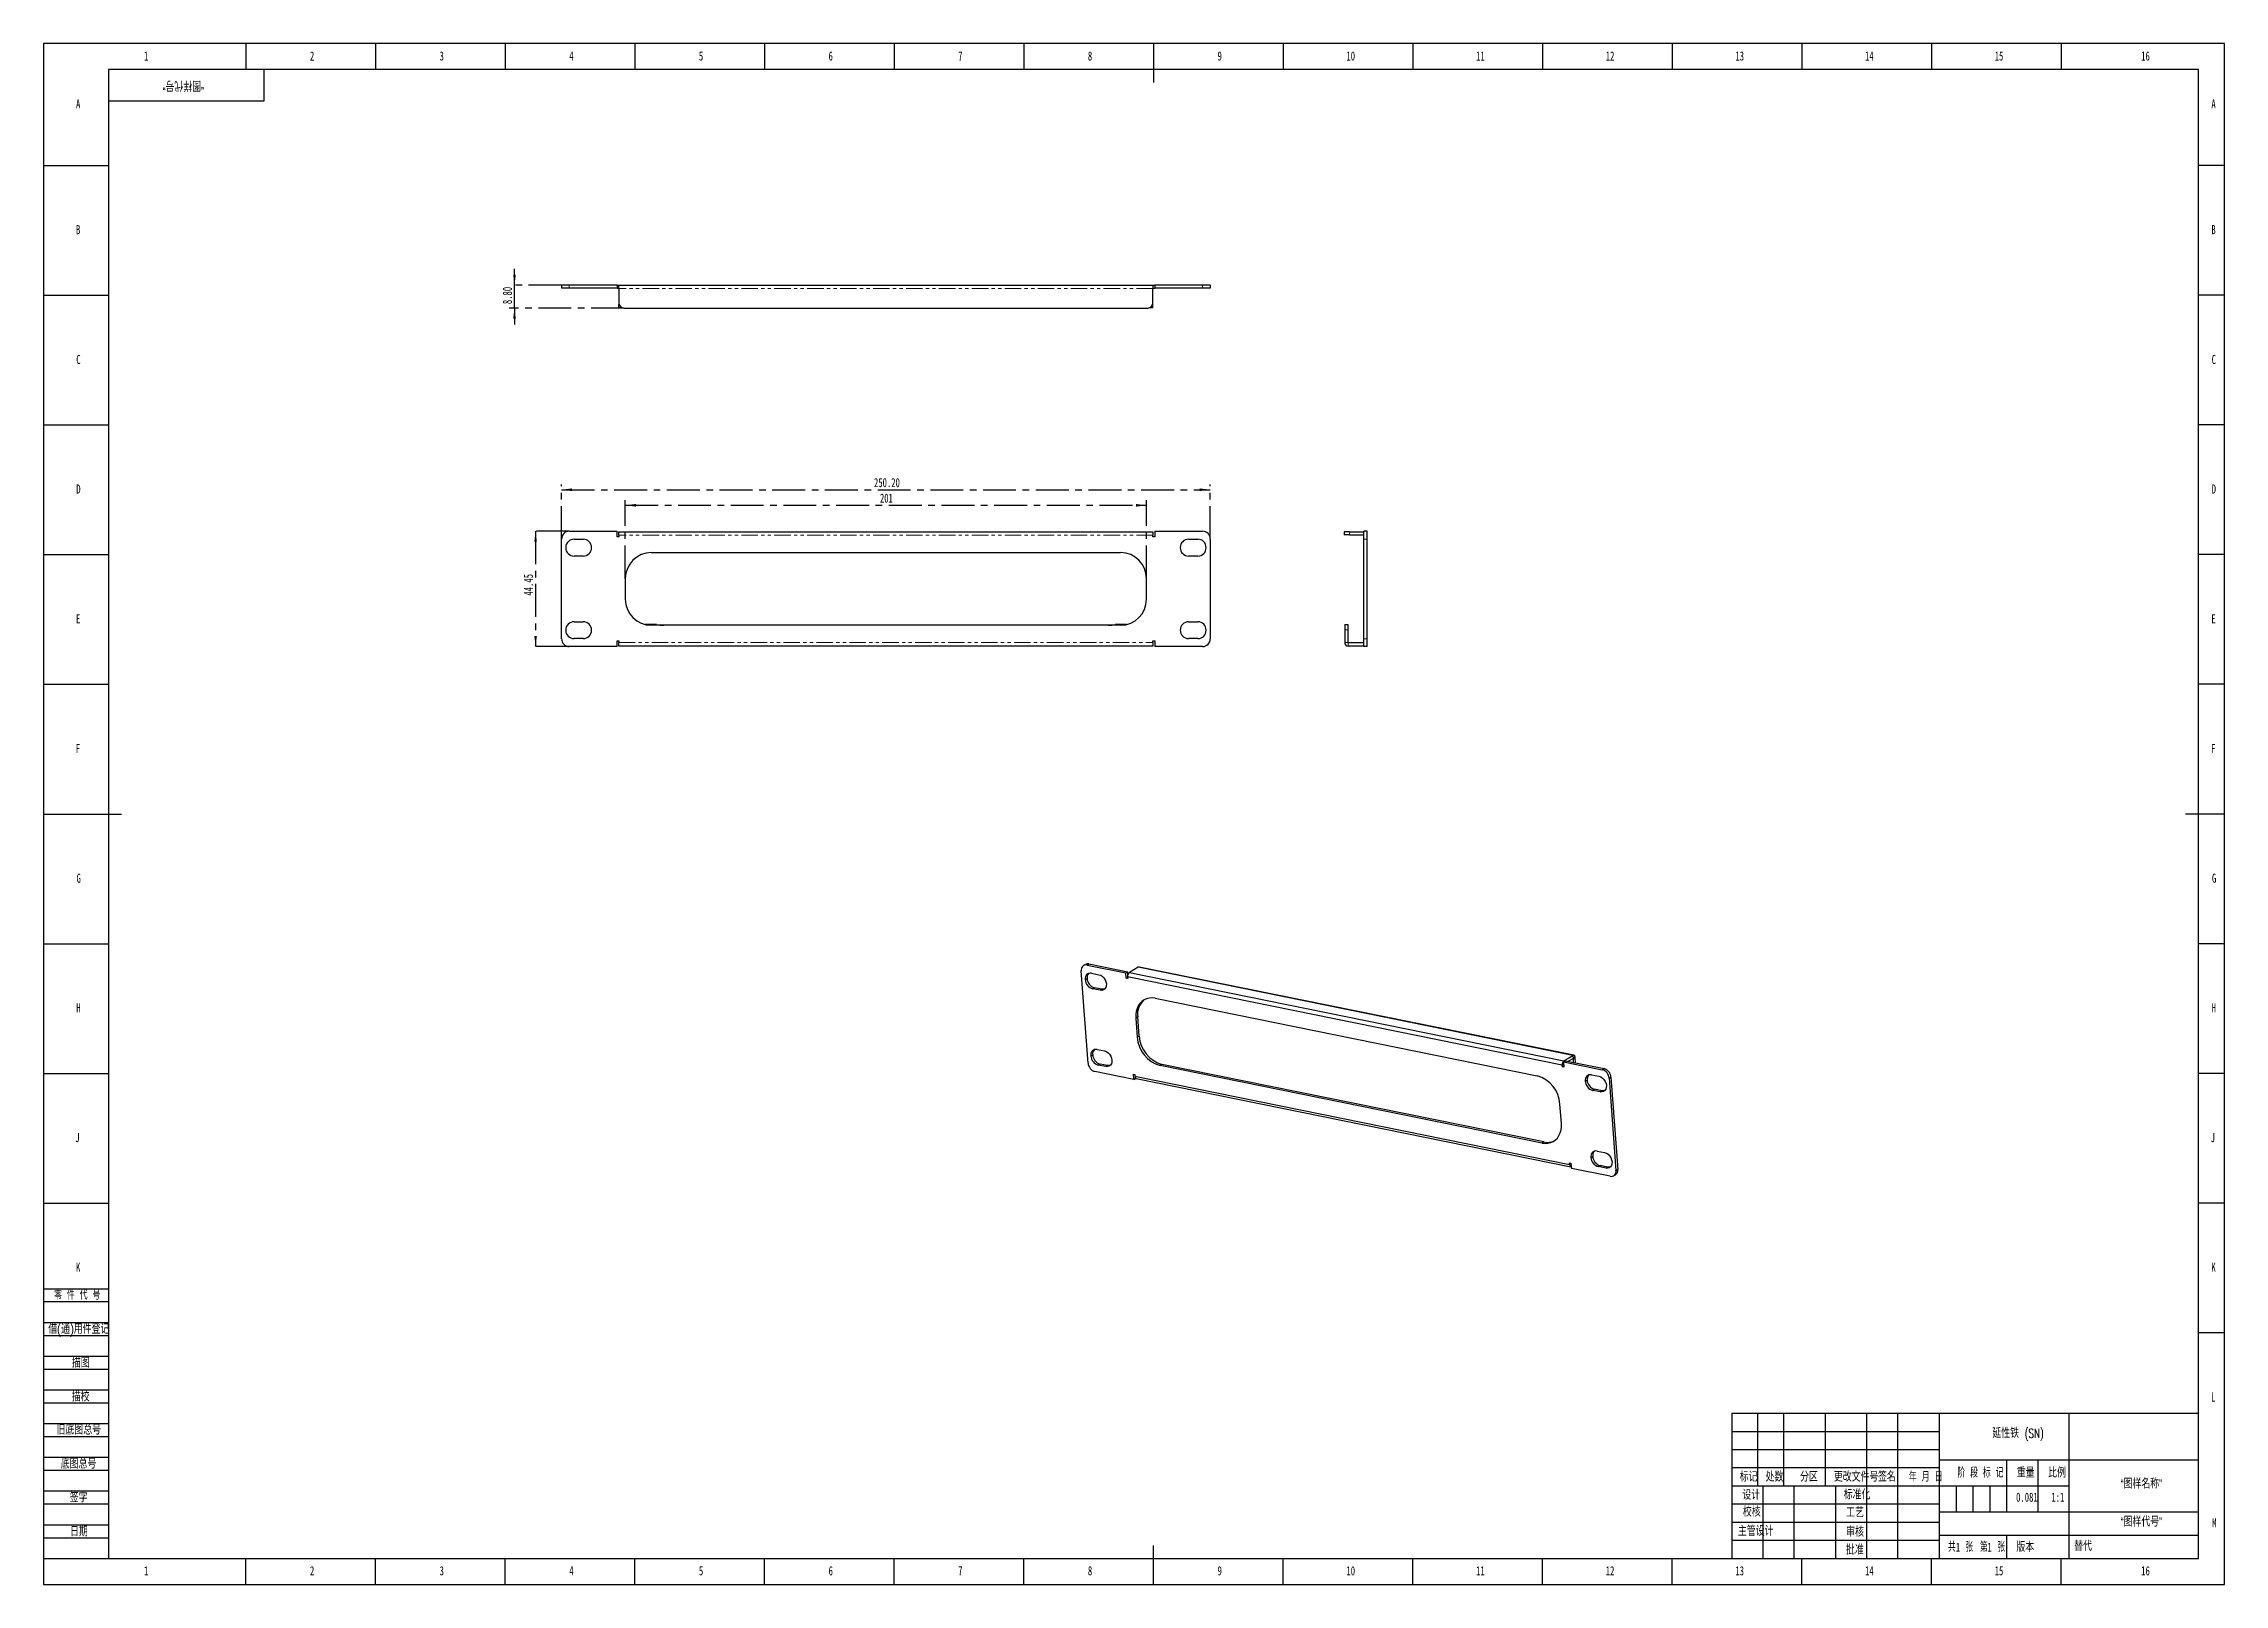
# Model space of a CAD drawing. Header units: millimetres. Extents: x 0 to 841, y 0 to 594.
import ezdxf

# ---------------------------------------------------------------- set-up
doc = ezdxf.new("R2010")
doc.units = ezdxf.units.MM
doc.linetypes.add('CENTERX2', pattern=[20.32, 12.7, -2.54, 2.54, -2.54])
doc.linetypes.add('PHANTOM', pattern=[12.7, 6.35, -1.27, 1.27, -1.27, 1.27, -1.27])
for name, color, linetype in [('10', 7, 'Continuous'), ('5', 7, 'Continuous'), ('SLD-0', 7, 'Continuous')]:
    doc.layers.add(name, color=color, linetype=linetype)
doc.layers.add('中心线层', color=1, linetype='CENTERX2', lineweight=25)
doc.styles.add('SLDTEXTSTYLE0', font='TXT', dxfattribs={"width": 0.7, "bigfont": 'bigfont'})
doc.styles.add('SLDTEXTSTYLE1', font='TXT', dxfattribs={"width": 0.62, "bigfont": 'bigfont'})
doc.styles.add('SLDTEXTSTYLE2', font='TXT', dxfattribs={"width": 0.614286, "bigfont": 'bigfont'})
doc.styles.add('SLDTEXTSTYLE3', font='TXT', dxfattribs={"width": 0.6, "bigfont": 'bigfont'})
doc.styles.add('SLDTEXTSTYLE4', font='TXT', dxfattribs={"width": 0.7})
doc.dimstyles.new('SLDDIMSTYLE0', dxfattribs={"dimtxt": 3.5, "dimasz": 4.08, "dimexe": 0, "dimexo": 0.0625, "dimgap": 0.875, "dimtad": 2, "dimrnd": 1e-09, "dimzin": 4, "dimdsep": 46, "dimtxsty": 'SLDTEXTSTYLE4', "dimsah": 1, "dimcen": 0.09, "dimadec": 0, "dimazin": 1, "dimtfac": 1, "dimtofl": 0, "dimtmove": 0, "dimatfit": 3, "dimfxl": 0, "dimfrac": 2, "dimtolj": 1, "dimtzin": 12, "dimarcsym": 0})
doc.dimstyles.new('SLDDIMSTYLE1', dxfattribs={"dimtxt": 3.5, "dimasz": 4.08, "dimexe": 0, "dimexo": 0.0625, "dimgap": 0.875, "dimtad": 2, "dimrnd": 1e-09, "dimzin": 12, "dimdsep": 46, "dimtxsty": 'SLDTEXTSTYLE4', "dimsah": 1, "dimcen": 0.09, "dimadec": 0, "dimazin": 3, "dimtfac": 1, "dimtofl": 0, "dimtmove": 0, "dimatfit": 3, "dimfxl": 0, "dimfrac": 2, "dimtolj": 1, "dimtzin": 12, "dimarcsym": 0})
doc.dimstyles.new('SLDDIMSTYLE2', dxfattribs={"dimtxt": 3.5, "dimasz": 4.08, "dimexe": 0, "dimexo": 0.0625, "dimgap": 0.875, "dimtad": 2, "dimrnd": 1e-09, "dimzin": 4, "dimdsep": 46, "dimtxsty": 'SLDTEXTSTYLE4', "dimsah": 1, "dimcen": 0.09, "dimadec": 0, "dimazin": 1, "dimtfac": 1, "dimtmove": 0, "dimatfit": 0, "dimfxl": 0, "dimfrac": 2, "dimtolj": 1, "dimtzin": 12, "dimarcsym": 0})

# ---------------------------------------------------------------- blocks, each defined once
blk = doc.blocks.new('_D')
at = {"layer": '中心线层'}
for p, q in [((199.73, 403.01), (199.73, 424.01)), ((199.73, 422.01), (449.93, 422.01)), ((449.93, 403.01), (449.93, 424.01))]:
    blk.add_line(p, q, dxfattribs=at)
for points in [[(199.73, 422.01), (203.81, 421.5), (203.81, 422.52)], [(449.93, 422.01), (445.85, 422.52), (445.85, 421.5)]]:
    blk.add_solid(points, dxfattribs=at)
at = {"layer": '中心线层', "insert": (320.22, 426.52), "char_height": 3.5, "attachment_point": 1, "style": 'SLDTEXTSTYLE4'}
blk.add_mtext('250.20', dxfattribs=at)
blk = doc.blocks.new('_D_1')
at = {"layer": '中心线层'}
for p, q in [((202.73, 406.01), (187.73, 406.01)), ((189.73, 406.01), (189.73, 361.56)), ((202.73, 361.56), (187.73, 361.56))]:
    blk.add_line(p, q, dxfattribs=at)
for points in [[(189.73, 406.01), (189.22, 401.93), (190.23, 401.93)], [(189.73, 361.56), (190.23, 365.64), (189.22, 365.64)]]:
    blk.add_solid(points, dxfattribs=at)
at = {"layer": '中心线层', "insert": (185.21, 381.21), "char_height": 3.5, "attachment_point": 1, "rotation": 90, "style": 'SLDTEXTSTYLE4'}
blk.add_mtext('44.45', dxfattribs=at)
blk = doc.blocks.new('_D_2')
at = {"layer": '中心线层'}
for p, q in [((224.33, 387.79), (224.33, 418.01)), ((224.33, 416.01), (425.33, 416.01)), ((425.33, 387.79), (425.33, 418.01))]:
    blk.add_line(p, q, dxfattribs=at)
for points in [[(224.33, 416.01), (228.41, 415.5), (228.41, 416.52)], [(425.33, 416.01), (421.25, 416.52), (421.25, 415.5)]]:
    blk.add_solid(points, dxfattribs=at)
at = {"layer": '中心线层', "insert": (322.52, 420.52), "char_height": 3.5, "attachment_point": 1, "style": 'SLDTEXTSTYLE4'}
blk.add_mtext('201', dxfattribs=at)
blk = doc.blocks.new('_D_3')
at = {"layer": '中心线层'}
for p, q in [((181.6, 500.87), (181.6, 507.22)), ((199.73, 500.87), (179.6, 500.87)), ((181.6, 492.07), (181.6, 500.87)), ((223.83, 492.07), (179.6, 492.07)), ((181.6, 492.07), (181.6, 485.72))]:
    blk.add_line(p, q, dxfattribs=at)
for points in [[(181.6, 500.87), (182.11, 504.95), (181.09, 504.95)], [(181.6, 492.07), (181.09, 487.99), (182.11, 487.99)]]:
    blk.add_solid(points, dxfattribs=at)
at = {"layer": '中心线层', "insert": (177.09, 493.57), "char_height": 3.5, "attachment_point": 1, "rotation": 90, "style": 'SLDTEXTSTYLE4'}
blk.add_mtext('8.80', dxfattribs=at)

msp = doc.modelspace()

# ---------------------------------------------------------------- linework, layer by layer
at = {"color": 7, "linetype": 'Continuous', "lineweight": 25}
for p, q in [((199.726, 500.872), (199.726, 499.672)), ((202.726, 500.872), (199.726, 500.872)), ((202.726, 499.672), (199.726, 499.672)), ((221.126, 500.872), (202.726, 500.872)), ((221.126, 499.672), (202.726, 499.672)), ((221.126, 500.872), (221.126, 499.672)), ((221.126, 500.872), (221.826, 500.872)), ((221.126, 499.672), (221.826, 499.672)), ((221.826, 499.572), (221.826, 500.872)), ((221.826, 500.872), (427.826, 500.872)), ((221.826, 499.572), (221.826, 494.072)), ((427.826, 500.872), (427.826, 499.572)), ((427.826, 500.872), (428.526, 500.872)), ((427.826, 499.672), (428.526, 499.672)), ((427.826, 494.072), (427.826, 499.572)), ((428.526, 500.872), (428.526, 499.672)), ((446.926, 500.872), (428.526, 500.872)), ((446.926, 499.672), (428.526, 499.672)), ((449.926, 500.872), (446.926, 500.872)), ((449.926, 499.672), (446.926, 499.672)), ((449.926, 500.872), (449.926, 499.672)), ((221.826, 493.572), (221.826, 493.472)), ((221.826, 492.272), (221.826, 493.472)), ((221.826, 493.472), (221.918, 493.472)), ((221.826, 492.272), (222.954, 492.272)), ((223.826, 492.072), (425.826, 492.072)), ((426.698, 492.272), (427.826, 492.272)), ((427.734, 493.472), (427.826, 493.472)), ((427.826, 493.472), (427.826, 493.572)), ((427.826, 492.272), (427.826, 493.472)), ((202.726, 406.013), (221.126, 406.013)), ((221.126, 403.813), (221.126, 406.013)), ((221.826, 403.813), (221.126, 403.813)), ((221.826, 405.813), (427.826, 405.813)), ((221.826, 404.513), (221.826, 405.813)), ((221.826, 404.513), (221.826, 403.813)), ((427.826, 405.813), (427.826, 404.513)), ((427.826, 403.813), (427.826, 404.513)), ((428.526, 403.813), (427.826, 403.813)), ((428.526, 406.013), (446.926, 406.013)), ((428.526, 406.013), (428.526, 403.813)), ((501.561, 405.813), (501.561, 404.613)), ((503.561, 405.813), (501.561, 405.813)), ((503.561, 404.613), (501.561, 404.613)), ((503.561, 405.813), (509.061, 405.813)), ((503.561, 404.613), (509.061, 404.613)), ((509.161, 405.809), (509.061, 405.813)), ((509.161, 403.013), (509.161, 406.013)), ((510.361, 406.013), (509.161, 406.013)), ((510.361, 403.013), (510.361, 406.013)), ((199.726, 364.563), (199.726, 403.013)), ((204.576, 402.938), (208.076, 402.938)), ((208.076, 396.438), (204.576, 396.438)), ((234.326, 397.788), (415.326, 397.788)), ((441.576, 402.938), (445.076, 402.938)), ((445.076, 396.438), (441.576, 396.438)), ((449.926, 403.013), (449.926, 364.563)), ((509.161, 364.563), (509.161, 403.013)), ((510.361, 364.563), (510.361, 403.013)), ((224.326, 387.788), (224.326, 379.788)), ((425.326, 379.788), (425.326, 387.788)), ((204.576, 371.138), (208.076, 371.138)), ((236.365, 370.063), (231.997, 370.063)), ((417.655, 370.063), (413.287, 370.063)), ((441.576, 371.138), (445.076, 371.138)), ((501.761, 370.063), (502.961, 370.063)), ((501.761, 370.063), (501.761, 368.063)), ((502.961, 370.063), (502.961, 368.063)), ((208.076, 364.638), (204.576, 364.638)), ((221.126, 361.563), (221.126, 363.763)), ((221.126, 363.763), (221.826, 363.763)), ((221.826, 363.763), (221.826, 363.063)), ((221.826, 361.763), (221.826, 363.063)), ((427.826, 361.763), (221.826, 361.763)), ((415.326, 369.788), (234.326, 369.788)), ((427.826, 363.063), (427.826, 363.763)), ((427.826, 363.763), (428.526, 363.763)), ((427.826, 363.063), (427.826, 361.763)), ((428.526, 363.763), (428.526, 361.563)), ((445.076, 364.638), (441.576, 364.638)), ((501.761, 368.063), (501.761, 363.063)), ((502.961, 368.063), (502.961, 363.063)), ((509.061, 362.963), (503.061, 362.963)), ((509.061, 361.763), (503.061, 361.763)), ((509.061, 361.763), (509.161, 361.766)), ((509.161, 361.563), (509.161, 364.563)), ((510.361, 361.563), (510.361, 364.563)), ((221.126, 361.563), (202.726, 361.563)), ((446.926, 361.563), (428.526, 361.563)), ((510.361, 361.563), (509.161, 361.563)), ((402.797, 200.937), (400.165, 236.498)), ((401.767, 238.993), (401.075, 238.582)), ((402.4, 238.777), (403.093, 239.188)), ((402.4, 238.777), (417.372, 235.736)), ((403.093, 239.188), (418.065, 236.147)), ((404.116, 235.627), (406.964, 235.049)), ((417.372, 235.736), (418.065, 236.147)), ((417.523, 233.702), (417.372, 235.736)), ((418.145, 235.058), (418.065, 236.147)), ((422.169, 237.936), (418.706, 235.881)), ((418.706, 235.881), (586.322, 201.842)), ((589.786, 203.898), (422.169, 237.936)), ((590.134, 203.969), (422.517, 238.008)), ((401.694, 233.158), (402.387, 233.569)), ((404.561, 229.615), (405.254, 230.027)), ((407.409, 229.037), (404.561, 229.615)), ((408.102, 229.448), (405.254, 230.027)), ((407.409, 229.037), (408.102, 229.448)), ((417.523, 233.702), (418.06, 234.02)), ((418.092, 233.586), (417.523, 233.702)), ((418.044, 234.233), (418.092, 233.586)), ((585.661, 200.194), (418.044, 234.233)), ((421.916, 218.763), (421.223, 218.352)), ((422.464, 211.364), (421.916, 218.763)), ((428.675, 225.948), (575.95, 196.04)), ((421.223, 218.352), (421.771, 210.953)), ((422.464, 211.364), (421.771, 210.953)), ((403.871, 203.748), (404.564, 204.159)), ((406.293, 206.217), (409.141, 205.639)), ((586.128, 201.466), (586.82, 201.877)), ((586.322, 201.842), (589.786, 203.898)), ((586.322, 201.842), (586.341, 201.592)), ((586.82, 201.877), (601.792, 198.837)), ((587.948, 201.648), (589.868, 202.788)), ((589.786, 203.898), (589.868, 202.788)), ((589.812, 202.754), (589.933, 202.729)), ((590.625, 203.141), (589.933, 202.729)), ((590.044, 201.222), (589.933, 202.729)), ((590.778, 201.073), (590.625, 203.141)), ((420.415, 194.627), (405.443, 197.667)), ((406.738, 200.205), (407.431, 200.616)), ((409.586, 199.627), (406.738, 200.205)), ((410.279, 200.038), (407.431, 200.616)), ((409.586, 199.627), (410.279, 200.038)), ((420.264, 196.661), (420.834, 196.546)), ((420.415, 194.627), (420.264, 196.661)), ((420.415, 194.627), (421.108, 195.038)), ((420.834, 196.546), (420.882, 195.898)), ((420.882, 195.898), (588.498, 161.86)), ((421.108, 195.038), (421.091, 195.258)), ((421.374, 195.07), (588.99, 161.031)), ((431.285, 200.464), (430.592, 200.053)), ((577.867, 170.145), (430.592, 200.053)), ((578.56, 170.556), (431.285, 200.464)), ((585.661, 200.194), (586.198, 200.513)), ((585.709, 199.547), (585.661, 200.194)), ((585.709, 199.547), (586.246, 199.866)), ((586.278, 199.431), (585.709, 199.547)), ((586.128, 201.466), (586.278, 199.431)), ((586.128, 201.466), (601.099, 198.426)), ((594.535, 193.997), (595.227, 194.408)), ((596.957, 196.466), (599.805, 195.887)), ((601.099, 198.426), (601.792, 198.837)), ((603.746, 195.155), (604.438, 195.566)), ((603.746, 195.155), (606.378, 159.595)), ((604.438, 195.566), (607.071, 160.006)), ((585.319, 177.741), (584.772, 185.139)), ((597.402, 190.454), (598.094, 190.865)), ((600.25, 189.876), (597.402, 190.454)), ((600.942, 190.287), (598.094, 190.865)), ((600.25, 189.876), (600.942, 190.287)), ((578.56, 170.556), (577.867, 170.145)), ((588.451, 162.507), (589.02, 162.391)), ((588.498, 161.86), (588.451, 162.507)), ((588.498, 161.86), (589.036, 162.178)), ((589.02, 162.391), (589.171, 160.357)), ((604.142, 157.316), (589.171, 160.357)), ((596.712, 164.587), (597.404, 164.998)), ((599.134, 167.056), (601.981, 166.477)), ((599.579, 161.044), (600.271, 161.455)), ((602.426, 160.466), (599.579, 161.044)), ((603.119, 160.877), (600.271, 161.455)), ((602.426, 160.466), (603.119, 160.877)), ((606.378, 159.595), (607.071, 160.006)), ((605.468, 157.511), (606.161, 157.922))]:
    msp.add_line(p, q, dxfattribs=at)
at = {"color": 8, "linetype": 'PHANTOM', "lineweight": 18}
for p, q in [((202.726, 500.872), (202.726, 499.672)), ((427.826, 499.572), (221.826, 499.572)), ((446.926, 500.872), (446.926, 499.672)), ((221.89, 493.572), (221.826, 493.572)), ((427.826, 493.572), (427.762, 493.572)), ((427.826, 404.513), (221.826, 404.513)), ((503.561, 405.813), (503.561, 404.613)), ((509.061, 405.813), (509.061, 404.613)), ((510.361, 403.013), (509.161, 403.013)), ((221.826, 363.063), (427.826, 363.063)), ((501.761, 368.063), (502.961, 368.063)), ((501.761, 363.063), (502.961, 363.063)), ((503.061, 361.763), (503.061, 362.963)), ((509.061, 361.763), (509.061, 362.963)), ((510.361, 364.563), (509.161, 364.563))]:
    msp.add_line(p, q, dxfattribs=at)
at = {"color": 7, "linetype": 'Continuous', "lineweight": 25, "flags": 128}
for points in [[(406.964, 235.049), (407.656, 234.807), (408.316, 234.377), (408.899, 233.789), (409.365, 233.081), (409.683, 232.302), (409.831, 231.506), (409.798, 230.746), (409.588, 230.075), (409.214, 229.538), (408.701, 229.171), (408.086, 229.001), (407.409, 229.037)], [(409.168, 229.493), (408.779, 229.412), (408.102, 229.448)], [(428.675, 225.948), (427.524, 226.089), (426.411, 226.039), (425.357, 225.799), (424.385, 225.373), (423.514, 224.771), (422.762, 224.005), (422.145, 223.09), (421.674, 222.045), (421.36, 220.891), (421.209, 219.652), (421.223, 218.352)], [(409.141, 205.639), (409.833, 205.397), (410.493, 204.967), (411.076, 204.378), (411.542, 203.671), (411.86, 202.892), (412.008, 202.096), (411.975, 201.336), (411.765, 200.665), (411.391, 200.128), (410.878, 199.761), (410.263, 199.59), (409.586, 199.627)], [(590.625, 203.141), (590.594, 203.367), (590.534, 203.567), (590.45, 203.733), (590.343, 203.86), (590.218, 203.942), (590.08, 203.976), (589.934, 203.961), (589.786, 203.898)], [(589.933, 202.729), (589.93, 202.747), (589.926, 202.762), (589.919, 202.775), (589.911, 202.785), (589.901, 202.791), (589.891, 202.794), (589.88, 202.793), (589.868, 202.788)], [(411.345, 200.083), (410.956, 200.002), (410.279, 200.038)], [(599.805, 195.887), (600.497, 195.646), (601.157, 195.216), (601.74, 194.627), (602.206, 193.919), (602.524, 193.141), (602.671, 192.345), (602.639, 191.585), (602.428, 190.914), (602.054, 190.377), (601.542, 190.01), (600.926, 189.839), (600.25, 189.876)], [(602.009, 190.332), (601.619, 190.25), (600.942, 190.287)], [(577.867, 170.145), (579.018, 170.004), (580.132, 170.054), (581.185, 170.294), (582.158, 170.719), (583.028, 171.321), (583.78, 172.088), (584.398, 173.003), (584.868, 174.048), (585.183, 175.202), (585.334, 176.441), (585.319, 177.741)], [(588.498, 161.86), (588.53, 161.634), (588.59, 161.433), (588.674, 161.267), (588.781, 161.14), (588.906, 161.058), (589.044, 161.024), (589.121, 161.026)], [(601.981, 166.477), (602.674, 166.236), (603.334, 165.806), (603.917, 165.217), (604.383, 164.509), (604.701, 163.731), (604.848, 162.935), (604.816, 162.175), (604.605, 161.504), (604.231, 160.967), (603.719, 160.6), (603.103, 160.429), (602.426, 160.466)], [(604.186, 160.922), (603.796, 160.84), (603.119, 160.877)]]:
    msp.add_lwpolyline(points, dxfattribs=at)
at = {"color": 7, "linetype": 'Continuous', "lineweight": 25}
for centre, radius, start, end in [((223.826, 494.072), 2, 180, 270), ((425.826, 494.072), 2, 270, 0), ((202.726, 403.013), 3, 90, 180), ((446.926, 403.013), 3, 0, 90), ((509.061, 404.513), 0.1, 0, 90), ((204.576, 399.688), 3.25, 90, 270), ((208.076, 399.688), 3.25, 0, 90), ((208.076, 399.688), 3.25, 270, 0), ((234.326, 387.788), 10, 90, 180), ((415.326, 387.788), 10, 0, 90), ((441.576, 399.688), 3.25, 90, 270), ((445.076, 399.688), 3.25, 0, 90), ((445.076, 399.688), 3.25, 270, 0), ((234.326, 379.788), 10, 180, 270), ((415.326, 379.788), 10, 270, 0), ((204.576, 367.888), 3.25, 90, 270), ((208.076, 367.888), 3.25, 0, 90), ((239.126, 383.788), 14, 258.624947, 270), ((410.526, 383.788), 14, 270, 281.375053), ((441.576, 367.888), 3.25, 90, 270), ((445.076, 367.888), 3.25, 0, 90), ((202.726, 364.563), 3, 180, 270), ((208.076, 367.888), 3.25, 270, 0), ((445.076, 367.888), 3.25, 270, 0), ((446.926, 364.563), 3, 270, 0), ((503.061, 363.063), 1.3, 180, 270), ((503.061, 363.063), 0.1, 180, 270), ((509.061, 363.063), 0.1, 270, 0), ((402.043, 236.891), 1.919, 79.271639, 191.824288), ((403.729, 233.584), 2.079, 79.271639, 191.824288), ((402.676, 237.416), 1.82, 76.749098, 119.954375), ((404.779, 233.897), 2.414, 135.740865, 187.808917), ((419.894, 234.447), 1.862, 129.651965, 186.600949), ((422.433, 237.538), 0.478, 79.833776, 123.4681), ((405.648, 233.426), 3.963, 183.880648, 254.081213), ((406.341, 233.838), 3.963, 183.880648, 254.081213), ((428.973, 219.841), 7.139, 127.669193, 188.685697), ((433.851, 211.71), 12.104, 183.58205, 254.379812), ((434.663, 212.217), 12.229, 183.997442, 253.96442), ((405.906, 204.174), 2.079, 79.271639, 191.824288), ((407.825, 204.016), 3.963, 183.880648, 254.081213), ((406.956, 204.487), 2.414, 135.740865, 187.808917), ((408.518, 204.427), 3.963, 183.880648, 254.081213), ((587.511, 200.408), 1.862, 129.651965, 186.600949), ((406.447, 201.185), 3.658, 183.880648, 254.081213), ((421.695, 195.821), 0.817, 174.536154, 246.836146), ((572.691, 184.383), 12.104, 3.58205, 74.379812), ((596.57, 194.423), 2.079, 79.271639, 191.824288), ((598.489, 194.265), 3.963, 183.880648, 254.081213), ((597.619, 194.736), 2.414, 135.740865, 187.808917), ((599.181, 194.676), 3.963, 183.880648, 254.081213), ((600.096, 194.908), 3.658, 3.880648, 74.081213), ((600.789, 195.319), 3.658, 3.880648, 74.081213), ((579.936, 176.635), 6.233, 257.244671, 295.553043), ((598.747, 165.013), 2.079, 79.271639, 191.824288), ((600.666, 164.855), 3.963, 183.880648, 254.081213), ((599.796, 165.326), 2.414, 135.740865, 187.808917), ((601.358, 165.266), 3.963, 183.880648, 254.081213), ((604.955, 159.689), 2.139, 304.297243, 8.528742), ((604.5, 159.202), 1.919, 259.271639, 11.824288)]:
    msp.add_arc(centre, radius, start, end, dxfattribs=at)
at = {"layer": '5', "color": 7}
for p, q in [((841, 594), (0, 594)), ((0, 594), (0, 0)), ((841, 0), (841, 594)), ((0, 114), (25, 114)), ((0, 109), (25, 109)), ((0, 101), (25, 101)), ((0, 96), (25, 96)), ((0, 88), (25, 88)), ((0, 83), (25, 83)), ((0, 75), (25, 75)), ((0, 70), (25, 70)), ((0, 62), (25, 62)), ((651, 59), (731, 59)), ((0, 57), (25, 57)), ((651, 52), (731, 52)), ((0, 49), (25, 49)), ((0, 44), (25, 44)), ((0, 36), (25, 36)), ((737.5, 38), (737.5, 28)), ((744, 38), (744, 28)), ((750.5, 38), (750.5, 28)), ((0, 31), (25, 31)), ((0, 23), (25, 23)), ((0, 18), (25, 18)), ((0, 0), (841, 0))]:
    msp.add_line(p, q, dxfattribs=at)
at = {"layer": '5'}
for p, q in [((78, 594), (78, 584)), ((128, 594), (128, 584)), ((178, 594), (178, 584)), ((228, 594), (228, 584)), ((278, 594), (278, 584)), ((328, 594), (328, 584)), ((378, 594), (378, 584)), ((478, 594), (478, 584)), ((528, 594), (528, 584)), ((578, 594), (578, 584)), ((628, 594), (628, 584)), ((678, 594), (678, 584)), ((728, 594), (728, 584)), ((778, 594), (778, 584)), ((0, 547), (25, 547)), ((841, 547), (831, 547)), ((0, 497), (25, 497)), ((841, 497), (831, 497)), ((0, 447), (25, 447)), ((841, 447), (831, 447)), ((0, 397), (25, 397)), ((841, 397), (831, 397)), ((0, 347), (25, 347)), ((841, 347), (831, 347)), ((0, 247), (25, 247)), ((841, 247), (831, 247)), ((0, 197), (25, 197)), ((841, 197), (831, 197)), ((0, 147), (25, 147)), ((841, 147), (831, 147)), ((841, 97), (831, 97)), ((78, 0), (78, 10)), ((128, 0), (128, 10)), ((178, 0), (178, 10)), ((228, 0), (228, 10)), ((278, 0), (278, 10)), ((328, 0), (328, 10)), ((378, 0), (378, 10)), ((478, 0), (478, 10)), ((528, 0), (528, 10)), ((578, 0), (578, 10)), ((628, 0), (628, 10)), ((678, 0), (678, 10)), ((728, 0), (728, 10)), ((778, 0), (778, 10))]:
    msp.add_line(p, q, dxfattribs=at)
at = {"layer": '5', "lineweight": 25}
for p, q in [((428, 594), (428, 579)), ((0, 297), (30, 297)), ((841, 297), (826, 297)), ((757, 19.007), (757, 10)), ((428, 0), (428, 15))]:
    msp.add_line(p, q, dxfattribs=at)
at = {"layer": '5', "color": 7, "lineweight": 25}
for p, q in [((831, 584), (25, 584)), ((25, 584), (25, 10)), ((85, 572), (85, 584)), ((831, 10), (831, 584)), ((25, 572), (85, 572)), ((651, 66), (831, 66)), ((651, 66), (651, 10)), ((661, 66), (661, 38)), ((671, 66), (671, 38)), ((687, 66), (687, 38)), ((703, 66), (703, 10)), ((715, 66), (715, 10)), ((731, 66), (731, 10)), ((781, 66), (781, 38)), ((651, 45), (731, 45)), ((731, 48), (831, 48)), ((757, 48), (757, 28)), ((769, 48), (769, 28)), ((651, 38), (781, 38)), ((663, 38), (663, 10)), ((675, 38), (675, 10)), ((691, 38), (691, 10)), ((781, 38), (781, 10)), ((651, 31), (731, 31)), ((731, 28), (831, 28)), ((651, 24), (731, 24)), ((651, 17), (731, 17)), ((731, 19), (831, 19.028)), ((0, 10), (831, 10))]:
    msp.add_line(p, q, dxfattribs=at)

# ---------------------------------------------------------------- texts
at = {"layer": '10', "char_height": 3.5}
for s, insert, attachment_point, style in [('1', (39.544, 590.992), 2, 'SLDTEXTSTYLE4'), ('2', (103.544, 590.992), 2, 'SLDTEXTSTYLE4'), ('3', (153.544, 590.992), 2, 'SLDTEXTSTYLE4'), ('4', (203.544, 590.992), 2, 'SLDTEXTSTYLE4'), ('5', (253.544, 590.992), 2, 'SLDTEXTSTYLE4'), ('6', (303.547, 590.992), 2, 'SLDTEXTSTYLE4'), ('7', (353.547, 590.992), 2, 'SLDTEXTSTYLE4'), ('8', (403.547, 590.992), 2, 'SLDTEXTSTYLE4'), ('9', (453.547, 590.992), 2, 'SLDTEXTSTYLE4'), ('10', (504.089, 590.992), 2, 'SLDTEXTSTYLE4'), ('11', (554.089, 590.992), 2, 'SLDTEXTSTYLE4'), ('12', (604.089, 590.992), 2, 'SLDTEXTSTYLE4'), ('13', (654.089, 590.992), 2, 'SLDTEXTSTYLE4'), ('14', (704.089, 590.992), 2, 'SLDTEXTSTYLE4'), ('15', (754.089, 590.992), 2, 'SLDTEXTSTYLE4'), ('16', (810.591, 590.992), 2, 'SLDTEXTSTYLE4'), ('A', (13.32, 572.535), 2, 'SLDTEXTSTYLE4'), ('A', (836.82, 572.535), 2, 'SLDTEXTSTYLE4'), ('B', (13.32, 524.035), 2, 'SLDTEXTSTYLE4'), ('B', (836.82, 524.035), 2, 'SLDTEXTSTYLE4'), ('C', (13.427, 473.992), 2, 'SLDTEXTSTYLE4'), ('C', (836.927, 473.992), 2, 'SLDTEXTSTYLE4'), ('D', (13.43, 424.035), 2, 'SLDTEXTSTYLE4'), ('D', (836.93, 424.035), 2, 'SLDTEXTSTYLE4'), ('E', (13.318, 373.992), 2, 'SLDTEXTSTYLE4'), ('E', (836.818, 373.992), 2, 'SLDTEXTSTYLE4'), ('F', (13.224, 324.035), 2, 'SLDTEXTSTYLE4'), ('F', (836.724, 324.035), 2, 'SLDTEXTSTYLE4'), ('G', (13.539, 273.992), 2, 'SLDTEXTSTYLE4'), ('G', (837.039, 273.992), 2, 'SLDTEXTSTYLE4'), ('H', (13.43, 224.035), 2, 'SLDTEXTSTYLE4'), ('H', (836.93, 224.035), 2, 'SLDTEXTSTYLE4'), ('J', (13.015, 173.992), 2, 'SLDTEXTSTYLE4'), ('J', (836.515, 173.992), 2, 'SLDTEXTSTYLE4'), ('K', (13.32, 124.035), 2, 'SLDTEXTSTYLE4'), ('K', (836.82, 124.035), 2, 'SLDTEXTSTYLE4'), ('L', (836.681, 73.992), 2, 'SLDTEXTSTYLE4'), ('延性铁 (SN)', (761.425, 59.972), 2, 'SLDTEXTSTYLE0'), ('0.081', (764.843, 35.353), 2, 'SLDTEXTSTYLE4'), ('1:1', (776.749, 35.353), 2, 'SLDTEXTSTYLE4'), ('“图样名称”', (808.988, 40.494), 2, 'SLDTEXTSTYLE0'), ('校核', (658.733, 29.668), 2, 'SLDTEXTSTYLE0'), ('“图样代号”', (808.99, 25.833), 2, 'SLDTEXTSTYLE0'), ('M', (837.097, 25.492), 2, 'SLDTEXTSTYLE4'), ('主管设计', (660.264, 22.22), 2, 'SLDTEXTSTYLE0'), ('1', (737.45, 16.086), 1, 'SLDTEXTSTYLE4'), ('1', (749.566, 16.086), 1, 'SLDTEXTSTYLE4'), ('1', (39.544, 6.992), 2, 'SLDTEXTSTYLE4'), ('2', (103.544, 6.992), 2, 'SLDTEXTSTYLE4'), ('3', (153.544, 6.992), 2, 'SLDTEXTSTYLE4'), ('4', (203.544, 6.992), 2, 'SLDTEXTSTYLE4'), ('5', (253.544, 6.992), 2, 'SLDTEXTSTYLE4'), ('6', (303.547, 6.992), 2, 'SLDTEXTSTYLE4'), ('7', (353.547, 6.992), 2, 'SLDTEXTSTYLE4'), ('8', (403.547, 6.992), 2, 'SLDTEXTSTYLE4'), ('9', (453.547, 6.992), 2, 'SLDTEXTSTYLE4'), ('10', (504.089, 6.992), 2, 'SLDTEXTSTYLE4'), ('11', (554.089, 6.992), 2, 'SLDTEXTSTYLE4'), ('12', (604.089, 6.992), 2, 'SLDTEXTSTYLE4'), ('13', (654.089, 6.992), 2, 'SLDTEXTSTYLE4'), ('14', (704.089, 6.992), 2, 'SLDTEXTSTYLE4'), ('15', (754.089, 6.992), 2, 'SLDTEXTSTYLE4'), ('16', (810.591, 6.992), 2, 'SLDTEXTSTYLE4')]:
    msp.add_mtext(s, dxfattribs=dict(at, insert=insert, attachment_point=attachment_point, style=style))
at = {"layer": '10', "color": 7, "char_height": 3.5}
for s, insert, attachment_point, style in [('零 件 代 号', (4.079, 113.294), 1, 'SLDTEXTSTYLE2'), ('借(通)用件登记', (1.824, 100.136), 1, 'SLDTEXTSTYLE0'), ('描图', (14.331, 87.091), 2, 'SLDTEXTSTYLE0'), ('描校', (14.298, 74.062), 2, 'SLDTEXTSTYLE0'), ('旧底图总号', (4.985, 61.266), 1, 'SLDTEXTSTYLE0'), ('底图总号', (6.614, 48.182), 1, 'SLDTEXTSTYLE0'), ('标记', (657.522, 43.15), 2, 'SLDTEXTSTYLE0'), ('处数', (667.496, 43.15), 2, 'SLDTEXTSTYLE0'), ('分区', (680.798, 43.15), 2, 'SLDTEXTSTYLE0'), ('更改文件号', (698.989, 43.15), 2, 'SLDTEXTSTYLE0'), ('签名', (710.851, 43.15), 2, 'SLDTEXTSTYLE0'), ('年 月 日', (725.802, 43.15), 2, 'SLDTEXTSTYLE1'), ('阶 段 标 记', (746.908, 44.73), 2, 'SLDTEXTSTYLE2'), ('重量', (764.38, 44.73), 2, 'SLDTEXTSTYLE0'), ('比例', (776.497, 44.73), 2, 'SLDTEXTSTYLE0'), ('签字', (13.529, 35.163), 2, 'SLDTEXTSTYLE0'), ('设计', (658.532, 36.169), 2, 'SLDTEXTSTYLE0'), ('标准化', (699.347, 36.284), 2, 'SLDTEXTSTYLE0'), ('工艺', (698.57, 29.368), 2, 'SLDTEXTSTYLE0'), ('日期', (13.607, 22.051), 2, 'SLDTEXTSTYLE0'), ('审核', (698.569, 21.92), 2, 'SLDTEXTSTYLE0'), ('批准', (698.491, 15.009), 2, 'SLDTEXTSTYLE0'), ('共  张', (739.275, 16.086), 2, 'SLDTEXTSTYLE3'), ('第  张', (751.611, 16.086), 2, 'SLDTEXTSTYLE3'), ('版本', (764.214, 16.086), 2, 'SLDTEXTSTYLE0')]:
    msp.add_mtext(s, dxfattribs=dict(at, insert=insert, attachment_point=attachment_point, style=style))
at = {"layer": 'SLD-0', "insert": (53.88, 576.133), "char_height": 3.5, "attachment_point": 2, "rotation": 180, "style": 'SLDTEXTSTYLE0'}
msp.add_mtext('“图样代号”', dxfattribs=at)
at = {"layer": 'SLD-0', "insert": (783.073, 16.45), "char_height": 3.5, "attachment_point": 1, "style": 'SLDTEXTSTYLE0'}
msp.add_mtext('替代', dxfattribs=at)

# ---------------------------------------------------------------- dimensions: what is measured, and where the dimension line sits
at = {"layer": '中心线层'}
for base, p1, p2, dimstyle, picture, middle in [((181.598, 500.872), (223.826, 492.072), (199.726, 500.872), 'SLDDIMSTYLE2', '_D_3', (181.598, 496.635)), ((189.726, 361.563), (202.726, 406.013), (202.726, 361.563), 'SLDDIMSTYLE1', '_D_1', (189.726, 385.051))]:
    dim = msp.add_linear_dim(base=base, p1=p1, p2=p2, angle=90, dimstyle=dimstyle, dxfattribs=at)
    dim.commit()
    dim.dimension.update_dxf_attribs({"geometry": picture, "text_midpoint": middle, "dimtype": 160})
for base, p1, p2, dimstyle, picture, middle in [((449.926, 422.013), (199.726, 403.013), (449.926, 403.013), 'SLDDIMSTYLE0', '_D', (324.826, 422.013)), ((425.326, 416.013), (224.326, 387.788), (425.326, 387.788), 'SLDDIMSTYLE1', '_D_2', (324.826, 416.013))]:
    dim = msp.add_linear_dim(base=base, p1=p1, p2=p2, dimstyle=dimstyle, dxfattribs=at)
    dim.commit()
    dim.dimension.update_dxf_attribs({"geometry": picture, "text_midpoint": middle, "dimtype": 160})

doc.saveas('drawing.dxf')
